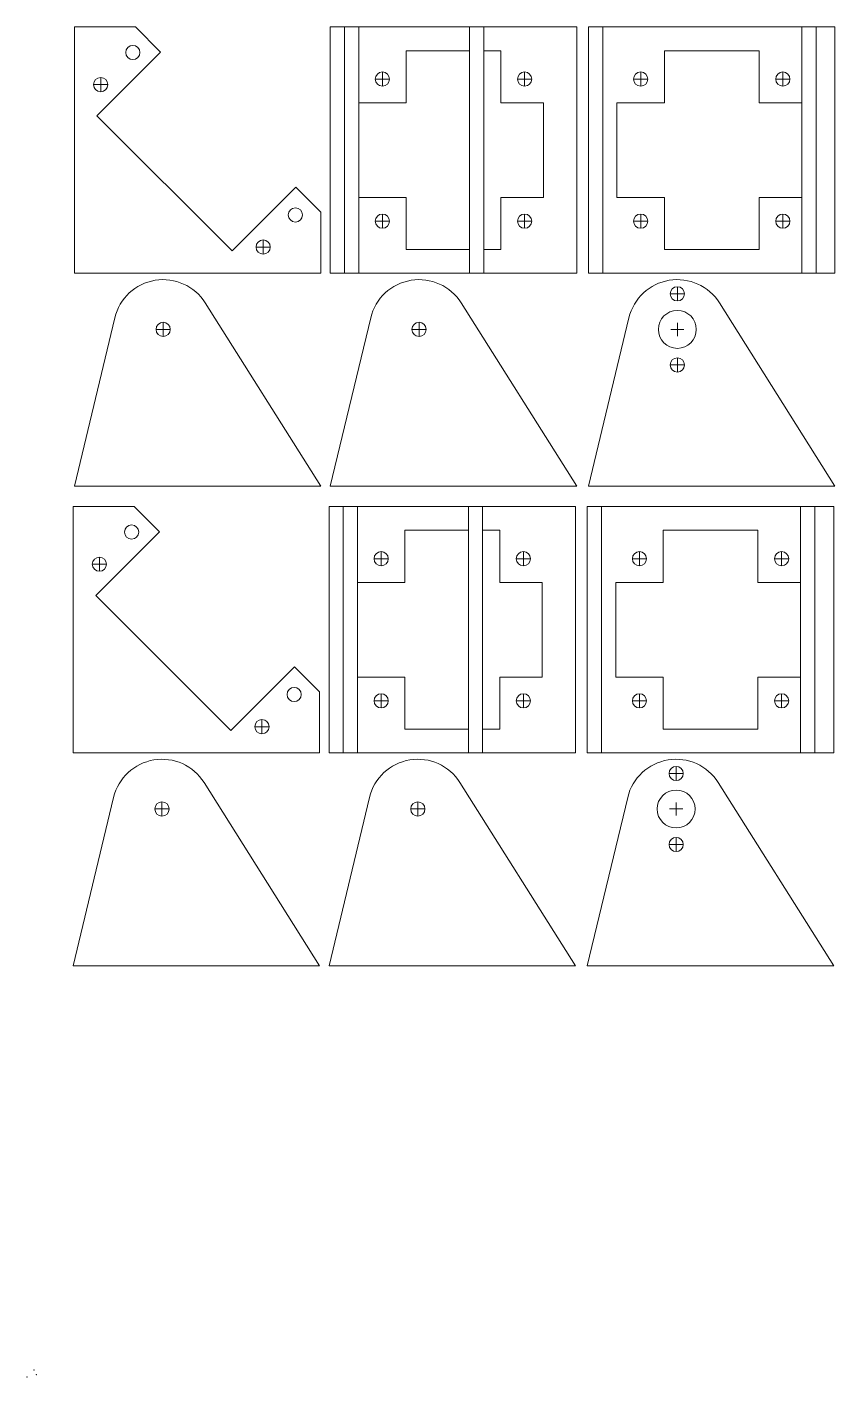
# Model space of a CAD drawing. Header units: millimetres. Extents: x -1 to 169, y -2 to 284.
import ezdxf

# ---------------------------------------------------------------- set-up
doc = ezdxf.new("R2010")
doc.units = ezdxf.units.MM
doc.layers.get('0').update_dxf_attribs({"linetype": 'CONTINUOUS'})

msp = doc.modelspace()

# ---------------------------------------------------------------- linework, layer by layer
at = {"color": 0, "linetype": 'CONTINUOUS', "lineweight": 0}
for p, q in [((9, 283.5), (9, 231.5)), ((9, 283.5), (21.896995, 283.5)), ((27.200296, 278.196699), (21.896995, 283.5)), ((62.994057, 283.5), (62.994057, 231.5)), ((62.994057, 283.5), (114.994057, 283.5)), ((65.994057, 283.5), (65.994057, 231.5)), ((68.994057, 283.5), (68.994057, 231.5)), ((92.394057, 283.5), (92.394057, 231.5)), ((95.394057, 283.5), (95.394057, 231.5)), ((114.994057, 283.5), (114.994057, 231.5)), ((117.486812, 283.5), (117.486812, 231.5)), ((117.486812, 283.5), (169.486812, 283.5)), ((120.486812, 283.5), (120.486812, 231.5)), ((162.486812, 231.5), (162.486812, 283.5)), ((165.486812, 231.5), (165.486812, 283.5)), ((169.486812, 283.5), (169.486812, 231.5)), ((27.200296, 278.196699), (13.765267, 264.76167)), ((78.994057, 278.5), (78.994057, 267.5)), ((78.994057, 278.5), (92.394057, 278.5)), ((92.394057, 278.5), (92.394057, 236.5)), ((95.394057, 278.5), (95.394057, 236.5)), ((95.394057, 278.5), (98.994057, 278.5)), ((98.994057, 278.5), (98.994057, 267.5)), ((133.486812, 278.5), (133.486812, 267.5)), ((133.486812, 278.5), (153.486812, 278.5)), ((153.486812, 278.5), (153.486812, 267.5)), ((73.994057, 274), (73.994057, 271)), ((103.994057, 274), (103.994057, 271)), ((128.486812, 274), (128.486812, 271)), ((158.486812, 274), (158.486812, 271)), ((13.043084, 271.337763), (16.043084, 271.337763)), ((14.543084, 272.837763), (14.543084, 269.837763)), ((72.494057, 272.5), (75.494057, 272.5)), ((102.494057, 272.5), (105.494057, 272.5)), ((126.986812, 272.5), (129.986812, 272.5)), ((156.986812, 272.5), (159.986812, 272.5)), ((68.994057, 267.5), (68.994057, 247.5)), ((68.994057, 267.5), (78.994057, 267.5)), ((98.994057, 267.5), (107.994057, 267.5)), ((107.994057, 247.5), (107.994057, 267.5)), ((123.486812, 267.5), (123.486812, 247.5)), ((123.486812, 267.5), (133.486812, 267.5)), ((153.486812, 267.5), (162.486812, 267.5)), ((162.486812, 247.5), (162.486812, 267.5)), ((42.26167, 236.265267), (13.765267, 264.76167)), ((55.696699, 249.700296), (42.26167, 236.265267)), ((55.696699, 249.700296), (61, 244.396995)), ((68.994057, 247.5), (78.994057, 247.5)), ((78.994057, 247.5), (78.994057, 236.5)), ((98.994057, 247.5), (107.994057, 247.5)), ((98.994057, 247.5), (98.994057, 236.5)), ((123.486812, 247.5), (133.486812, 247.5)), ((133.486812, 247.5), (133.486812, 236.5)), ((153.486812, 247.5), (162.486812, 247.5)), ((153.486812, 247.5), (153.486812, 236.5)), ((61, 244.396995), (61, 231.5)), ((72.494057, 242.5), (75.494057, 242.5)), ((73.994057, 244), (73.994057, 241)), ((102.494057, 242.5), (105.494057, 242.5)), ((103.994057, 244), (103.994057, 241)), ((126.986812, 242.5), (129.986812, 242.5)), ((128.486812, 244), (128.486812, 241)), ((156.986812, 242.5), (159.986812, 242.5)), ((158.486812, 241), (158.486812, 244)), ((47.337763, 237.043084), (50.337763, 237.043084)), ((48.837763, 238.543084), (48.837763, 235.543084)), ((78.994057, 236.5), (92.394057, 236.5)), ((95.394057, 236.5), (98.994057, 236.5)), ((133.486812, 236.5), (153.486812, 236.5)), ((9, 231.5), (61, 231.5)), ((62.994057, 231.5), (114.994057, 231.5)), ((117.486812, 231.5), (169.486812, 231.5)), ((136.225142, 225.662468), (136.225142, 228.662468)), ((61, 186.56987), (36.621946, 225.259911)), ((114.994057, 186.56987), (90.616003, 225.259911)), ((137.725142, 227.162468), (134.725142, 227.162468)), ((169.486812, 186.56987), (145.108758, 225.259911)), ((9, 186.56987), (17.528129, 222.112325)), ((29.13833, 219.662468), (26.33833, 219.662468)), ((27.73833, 218.262468), (27.73833, 221.062468)), ((62.994057, 186.56987), (71.522186, 222.112325)), ((83.132387, 219.662468), (80.332387, 219.662468)), ((81.732387, 218.262468), (81.732387, 221.062468)), ((117.486812, 186.56987), (126.014941, 222.112325)), ((137.625142, 219.662468), (134.825142, 219.662468)), ((136.225142, 218.262468), (136.225142, 221.062468)), ((137.725142, 212.162468), (134.725142, 212.162468)), ((136.225142, 210.662468), (136.225142, 213.662468)), ((61, 186.56987), (9, 186.56987)), ((61, 186.56987), (48.103005, 186.56987)), ((62.994057, 186.56987), (114.994057, 186.56987)), ((169.486812, 186.56987), (117.486812, 186.56987)), ((169.486812, 186.56987), (156.589817, 186.56987)), ((8.739351, 182.249487), (8.739351, 130.249487)), ((8.739351, 182.249487), (21.636346, 182.249487)), ((26.939647, 176.946186), (21.636346, 182.249487)), ((62.733408, 182.249487), (62.733408, 130.249487)), ((62.733408, 182.249487), (114.733408, 182.249487)), ((65.733408, 182.249487), (65.733408, 130.249487)), ((68.733408, 182.249487), (68.733408, 130.249487)), ((92.133408, 182.249487), (92.133408, 130.249487)), ((95.133408, 182.249487), (95.133408, 130.249487)), ((114.733408, 182.249487), (114.733408, 130.249487)), ((117.226163, 182.249487), (117.226163, 130.249487)), ((117.226163, 182.249487), (169.226163, 182.249487)), ((120.226163, 182.249487), (120.226163, 130.249487)), ((162.226163, 130.249487), (162.226163, 182.249487)), ((165.226163, 130.249487), (165.226163, 182.249487)), ((169.226163, 182.249487), (169.226163, 130.249487)), ((26.939647, 176.946186), (13.504618, 163.511157)), ((78.733408, 177.249487), (78.733408, 166.249487)), ((78.733408, 177.249487), (92.133408, 177.249487)), ((92.133408, 177.249487), (92.133408, 135.249487)), ((95.133408, 177.249487), (95.133408, 135.249487)), ((95.133408, 177.249487), (98.733408, 177.249487)), ((98.733408, 177.249487), (98.733408, 166.249487)), ((133.226163, 177.249487), (133.226163, 166.249487)), ((133.226163, 177.249487), (153.226163, 177.249487)), ((153.226163, 177.249487), (153.226163, 166.249487)), ((14.282435, 171.58725), (14.282435, 168.58725)), ((72.233408, 171.249487), (75.233408, 171.249487)), ((73.733408, 172.749487), (73.733408, 169.749487)), ((102.233408, 171.249487), (105.233408, 171.249487)), ((103.733408, 172.749487), (103.733408, 169.749487)), ((126.726163, 171.249487), (129.726163, 171.249487)), ((128.226163, 172.749487), (128.226163, 169.749487)), ((156.726163, 171.249487), (159.726163, 171.249487)), ((158.226163, 172.749487), (158.226163, 169.749487)), ((12.782435, 170.08725), (15.782435, 170.08725)), ((68.733408, 166.249487), (68.733408, 146.249487)), ((68.733408, 166.249487), (78.733408, 166.249487)), ((98.733408, 166.249487), (107.733408, 166.249487)), ((107.733408, 146.249487), (107.733408, 166.249487)), ((123.226163, 166.249487), (123.226163, 146.249487)), ((123.226163, 166.249487), (133.226163, 166.249487)), ((153.226163, 166.249487), (162.226163, 166.249487)), ((162.226163, 146.249487), (162.226163, 166.249487)), ((42.001021, 135.014754), (13.504618, 163.511157)), ((55.43605, 148.449783), (42.001021, 135.014754)), ((55.43605, 148.449783), (60.739351, 143.146482)), ((68.733408, 146.249487), (78.733408, 146.249487)), ((78.733408, 146.249487), (78.733408, 135.249487)), ((98.733408, 146.249487), (107.733408, 146.249487)), ((98.733408, 146.249487), (98.733408, 135.249487)), ((123.226163, 146.249487), (133.226163, 146.249487)), ((133.226163, 146.249487), (133.226163, 135.249487)), ((153.226163, 146.249487), (162.226163, 146.249487)), ((153.226163, 146.249487), (153.226163, 135.249487)), ((60.739351, 143.146482), (60.739351, 130.249487)), ((73.733408, 142.749487), (73.733408, 139.749487)), ((103.733408, 142.749487), (103.733408, 139.749487)), ((128.226163, 142.749487), (128.226163, 139.749487)), ((158.226163, 139.749487), (158.226163, 142.749487)), ((72.233408, 141.249487), (75.233408, 141.249487)), ((102.233408, 141.249487), (105.233408, 141.249487)), ((126.726163, 141.249487), (129.726163, 141.249487)), ((156.726163, 141.249487), (159.726163, 141.249487)), ((48.577114, 137.292571), (48.577114, 134.292571)), ((47.077114, 135.792571), (50.077114, 135.792571)), ((78.733408, 135.249487), (92.133408, 135.249487)), ((95.133408, 135.249487), (98.733408, 135.249487)), ((133.226163, 135.249487), (153.226163, 135.249487)), ((8.739351, 130.249487), (60.739351, 130.249487)), ((62.733408, 130.249487), (114.733408, 130.249487)), ((117.226163, 130.249487), (169.226163, 130.249487)), ((137.464493, 125.911955), (134.464493, 125.911955)), ((135.964493, 124.411955), (135.964493, 127.411955)), ((60.739351, 85.319357), (36.361297, 124.009398)), ((114.733408, 85.319357), (90.355354, 124.009398)), ((169.226163, 85.319357), (144.848109, 124.009398)), ((8.739351, 85.319357), (17.26748, 120.861812)), ((27.477681, 117.011955), (27.477681, 119.811955)), ((62.733408, 85.319357), (71.261537, 120.861812)), ((81.471738, 117.011955), (81.471738, 119.811955)), ((117.226163, 85.319357), (125.754292, 120.861812)), ((135.964493, 117.011955), (135.964493, 119.811955)), ((28.877681, 118.411955), (26.077681, 118.411955)), ((82.871738, 118.411955), (80.071738, 118.411955)), ((137.364493, 118.411955), (134.564493, 118.411955)), ((135.964493, 109.411955), (135.964493, 112.411955)), ((137.464493, 110.911955), (134.464493, 110.911955)), ((60.739351, 85.319357), (8.739351, 85.319357)), ((60.739351, 85.319357), (47.842356, 85.319357)), ((62.733408, 85.319357), (114.733408, 85.319357)), ((169.226163, 85.319357), (117.226163, 85.319357)), ((169.226163, 85.319357), (156.329168, 85.319357))]:
    msp.add_line(p, q, dxfattribs=at)
for centre, radius in [((21.33131, 278.125988), 1.5), ((73.994057, 272.5), 1.5), ((103.994057, 272.5), 1.5), ((128.486812, 272.5), 1.5), ((158.486812, 272.5), 1.5), ((14.543084, 271.337763), 1.5), ((55.625988, 243.83131), 1.5), ((73.994057, 242.5), 1.5), ((103.994057, 242.5), 1.5), ((128.486812, 242.5), 1.5), ((158.486812, 242.5), 1.5), ((48.837763, 237.043084), 1.5), ((136.225142, 227.162468), 1.5), ((136.225142, 219.662468), 4), ((27.73833, 219.662468), 1.5), ((81.732387, 219.662468), 1.5), ((136.225142, 212.162468), 1.5), ((21.070661, 176.875475), 1.5), ((14.282435, 170.08725), 1.5), ((73.733408, 171.249487), 1.5), ((103.733408, 171.249487), 1.5), ((128.226163, 171.249487), 1.5), ((158.226163, 171.249487), 1.5), ((55.365339, 142.580797), 1.5), ((73.733408, 141.249487), 1.5), ((103.733408, 141.249487), 1.5), ((128.226163, 141.249487), 1.5), ((158.226163, 141.249487), 1.5), ((48.577114, 135.792571), 1.5), ((135.964493, 125.911955), 1.5), ((27.477681, 118.411955), 1.5), ((81.471738, 118.411955), 1.5), ((135.964493, 118.411955), 4), ((135.964493, 110.911955), 1.5)]:
    msp.add_circle(centre, radius, dxfattribs=at)
for centre in [(27.73833, 219.662468), (81.732387, 219.662468), (136.225142, 219.662468), (27.477681, 118.411955), (81.471738, 118.411955), (135.964493, 118.411955)]:
    msp.add_arc(centre, 10.5, 32.214456, 166.507407, dxfattribs=at)
for p in [(0.5, 0), (-1, -1.5), (1, -1)]:
    msp.add_point(p, dxfattribs=at)

doc.saveas('drawing.dxf')
